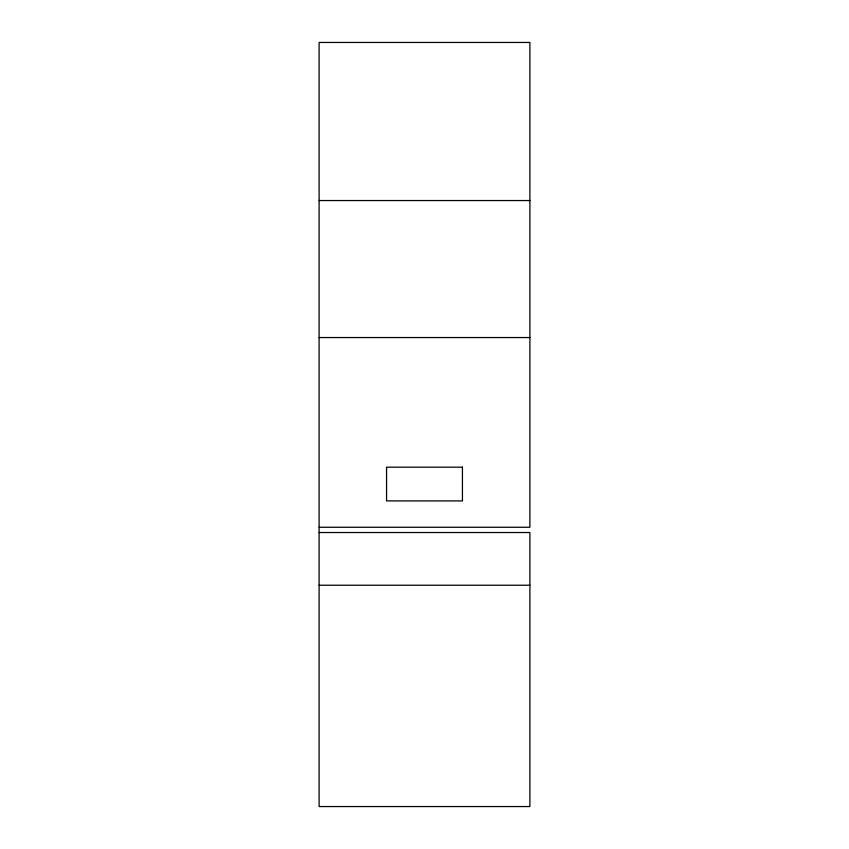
<?xml version="1.0" encoding="UTF-8"?>
<svg xmlns="http://www.w3.org/2000/svg" width="849" height="849" viewBox="0 0 849 849"><rect width="100%" height="100%" fill="white"/><g stroke="black" fill="none" stroke-linecap="round" stroke-linejoin="round"><path stroke-width="1.27" d="M319.107 527.261L529.893 527.261L529.893 42.45L319.107 42.45L319.107 806.55L529.893 806.55L529.893 532.525L319.107 532.525M319.107 200.544L529.893 200.544M319.107 337.552L529.893 337.552M319.107 585.226L529.893 585.226M462.44 467.183L386.56 467.183L386.56 500.91L462.44 500.91L462.44 467.183"/></g></svg>
